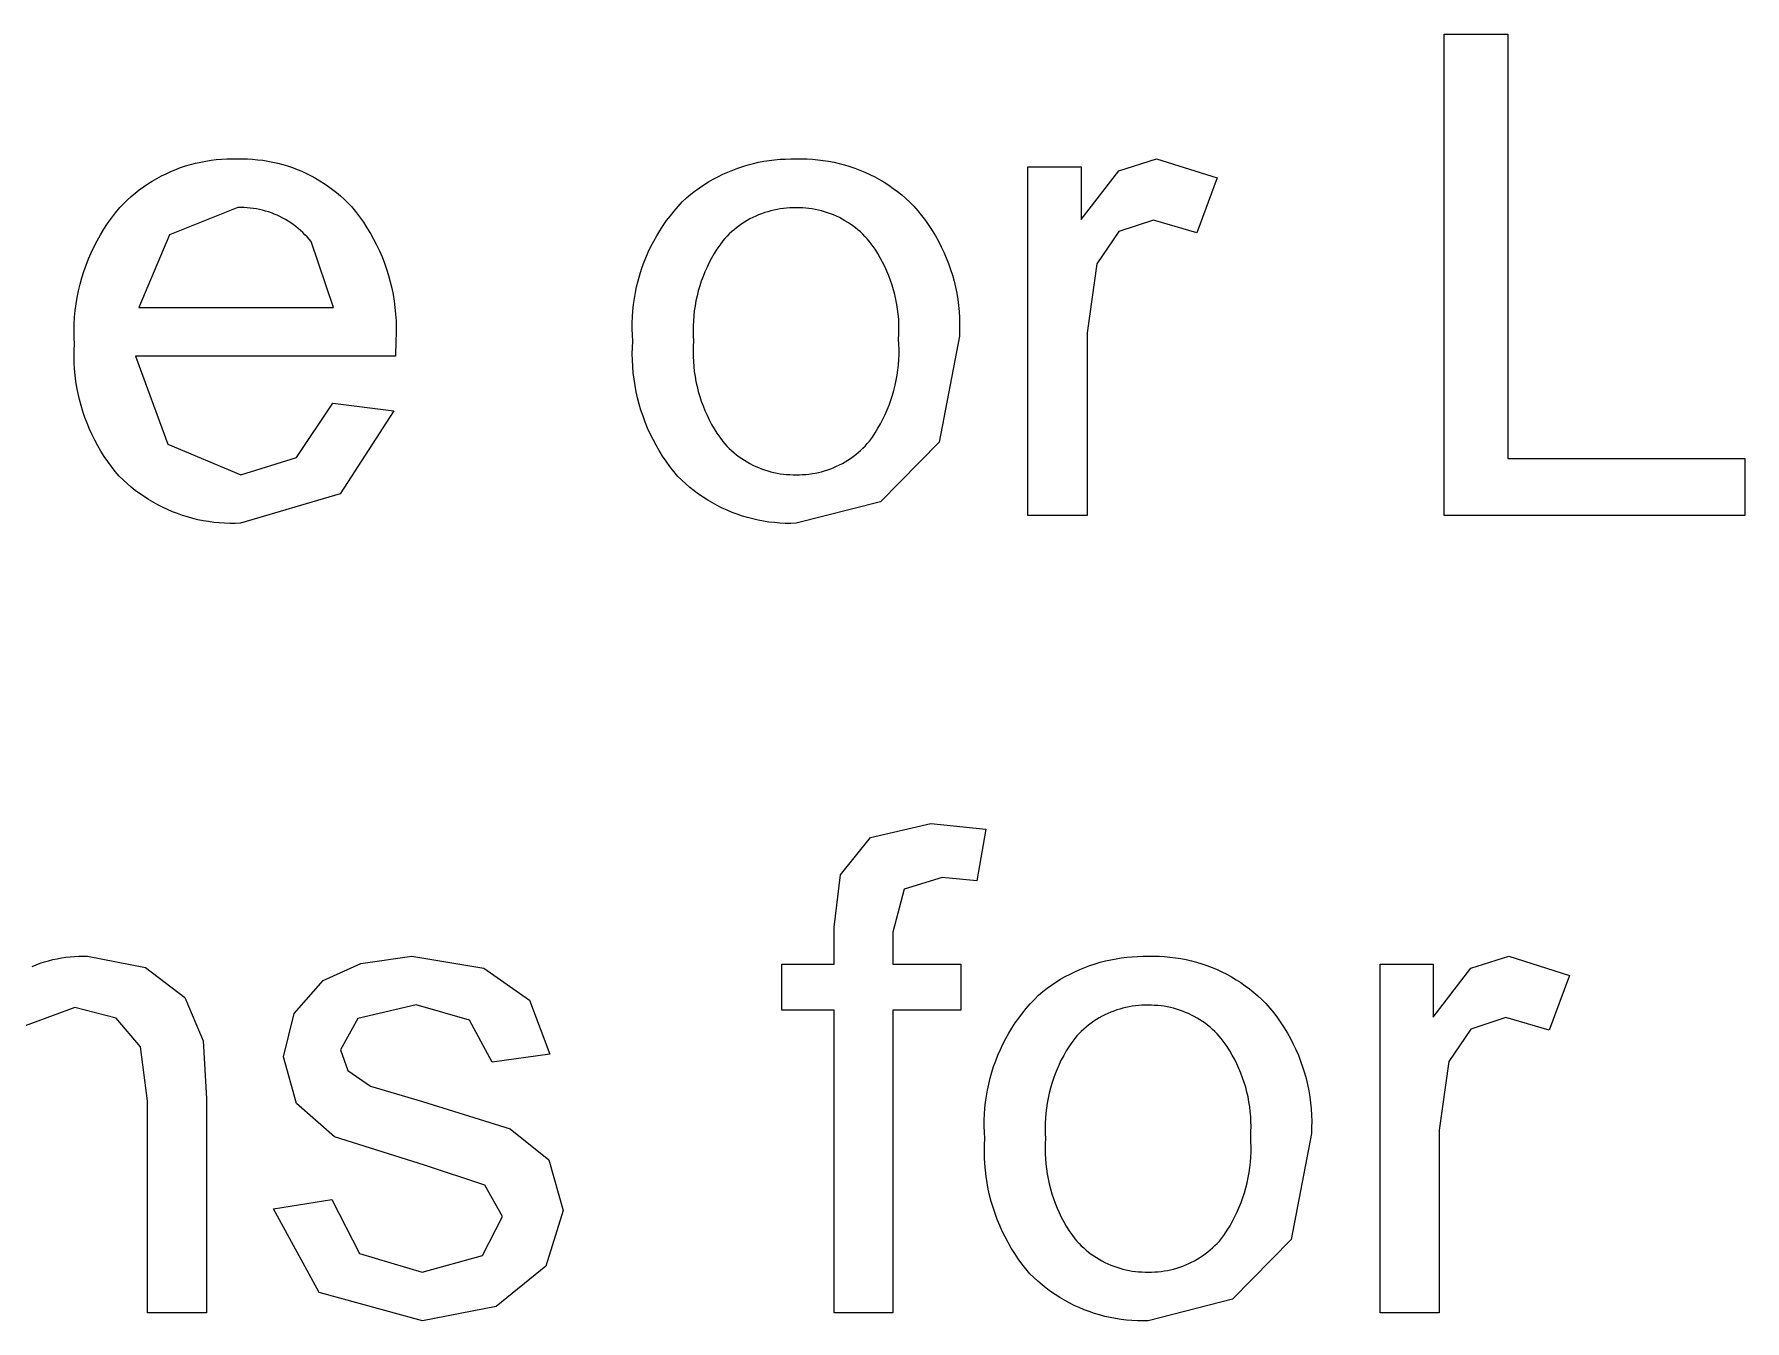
# Model space of a CAD drawing. Header units: inches. Extents: x 0 to 97, y -45 to 96.
# Drawn here: x 44.39 to 51.5, y -33.96 to -28.62 of the extents above; entities that cross this region are included whole.
import ezdxf

# ---------------------------------------------------------------- set-up
doc = ezdxf.new("R2010")
doc.units = ezdxf.units.IN
doc.header["$MEASUREMENT"] = 0
doc.layers.add('Information', color=7, linetype='Continuous', true_color=0x000000)

msp = doc.modelspace()

# ---------------------------------------------------------------- linework, layer by layer
at = {"layer": 'Information'}
for p, q in [((50.2473, -30.615), (50.2473, -28.6163)), ((50.2473, -28.6163), (50.5117, -28.6163)), ((50.5117, -28.6163), (50.5117, -30.3791)), ((44.919, -29.2052), (44.9385, -29.1956)), ((44.9385, -29.1956), (44.9583, -29.1865)), ((44.9583, -29.1865), (44.9785, -29.1782)), ((44.9785, -29.1782), (44.9989, -29.1706)), ((44.9989, -29.1706), (45.0195, -29.1637)), ((45.0195, -29.1637), (45.0404, -29.1575)), ((45.0404, -29.1575), (45.0615, -29.152)), ((45.0615, -29.152), (45.0827, -29.1472)), ((45.0827, -29.1472), (45.1041, -29.1431)), ((45.1041, -29.1431), (45.1257, -29.1398)), ((45.1257, -29.1398), (45.1473, -29.1373)), ((45.1473, -29.1373), (45.169, -29.1354)), ((45.169, -29.1354), (45.1907, -29.1343)), ((45.1907, -29.1343), (45.2125, -29.134)), ((45.2125, -29.134), (45.2343, -29.1344)), ((45.2343, -29.1344), (45.2555, -29.134)), ((45.2555, -29.134), (45.2767, -29.1344)), ((45.2767, -29.1344), (45.2979, -29.1355)), ((45.2979, -29.1355), (45.319, -29.1374)), ((45.319, -29.1374), (45.34, -29.1399)), ((45.34, -29.1399), (45.361, -29.1432)), ((45.361, -29.1432), (45.3818, -29.1472)), ((45.3818, -29.1472), (45.4025, -29.1519)), ((45.4025, -29.1519), (45.423, -29.1573)), ((45.423, -29.1573), (45.4433, -29.1634)), ((45.4433, -29.1634), (45.4634, -29.1702)), ((45.4634, -29.1702), (45.4832, -29.1777)), ((45.4832, -29.1777), (45.5028, -29.1858)), ((45.5028, -29.1858), (45.522, -29.1946)), ((45.522, -29.1946), (45.541, -29.2041)), ((47.231, -29.2081), (47.2512, -29.1982)), ((47.2512, -29.1982), (47.2717, -29.189)), ((47.2717, -29.189), (47.2924, -29.1805)), ((47.2924, -29.1805), (47.3135, -29.1726)), ((47.3135, -29.1726), (47.3348, -29.1655)), ((47.3348, -29.1655), (47.3563, -29.1591)), ((47.3563, -29.1591), (47.378, -29.1534)), ((47.378, -29.1534), (47.3999, -29.1484)), ((47.3999, -29.1484), (47.4219, -29.1442)), ((47.4219, -29.1442), (47.4441, -29.1407)), ((47.4441, -29.1407), (47.4664, -29.138)), ((47.4664, -29.138), (47.4887, -29.1359)), ((47.4887, -29.1359), (47.5112, -29.1347)), ((47.5112, -29.1347), (47.5336, -29.1342)), ((47.5336, -29.1342), (47.556, -29.1344)), ((47.556, -29.1344), (47.5786, -29.134)), ((47.5786, -29.134), (47.6012, -29.1344)), ((47.6012, -29.1344), (47.6237, -29.1355)), ((47.6237, -29.1355), (47.6461, -29.1375)), ((47.6461, -29.1375), (47.6685, -29.1402)), ((47.6685, -29.1402), (47.6908, -29.1437)), ((47.6908, -29.1437), (47.713, -29.1479)), ((47.713, -29.1479), (47.735, -29.153)), ((47.735, -29.153), (47.7568, -29.1588)), ((47.7568, -29.1588), (47.7783, -29.1653)), ((47.7783, -29.1653), (47.7997, -29.1726)), ((47.7997, -29.1726), (47.8208, -29.1806)), ((47.8208, -29.1806), (47.8416, -29.1894)), ((47.8416, -29.1894), (47.862, -29.1988)), ((47.862, -29.1988), (47.8822, -29.209)), ((48.5186, -30.615), (48.5186, -29.1671)), ((48.5186, -29.1671), (48.7394, -29.1671)), ((48.7394, -29.1671), (48.7394, -29.3866)), ((48.7394, -29.3866), (48.8955, -29.1835)), ((48.8955, -29.1835), (49.053, -29.1344)), ((49.053, -29.1344), (49.3052, -29.2135)), ((44.8099, -29.2767), (44.827, -29.2633)), ((44.827, -29.2633), (44.8446, -29.2504)), ((44.8446, -29.2504), (44.8626, -29.2382)), ((44.8626, -29.2382), (44.881, -29.2266)), ((44.881, -29.2266), (44.8998, -29.2156)), ((44.8998, -29.2156), (44.919, -29.2052)), ((45.541, -29.2041), (45.5596, -29.2142)), ((45.5596, -29.2142), (45.5779, -29.225)), ((45.5779, -29.225), (45.5958, -29.2364)), ((45.5958, -29.2364), (45.6133, -29.2483)), ((45.6133, -29.2483), (45.6304, -29.2609)), ((45.6304, -29.2609), (45.647, -29.274)), ((47.118, -29.281), (47.1358, -29.2673)), ((47.1358, -29.2673), (47.154, -29.2542)), ((47.154, -29.2542), (47.1727, -29.2417)), ((47.1727, -29.2417), (47.1918, -29.2299)), ((47.1918, -29.2299), (47.2112, -29.2186)), ((47.2112, -29.2186), (47.231, -29.2081)), ((47.8822, -29.209), (47.9019, -29.2199)), ((47.9019, -29.2199), (47.9213, -29.2314)), ((47.9213, -29.2314), (47.9403, -29.2436)), ((47.9403, -29.2436), (47.9588, -29.2565)), ((47.9588, -29.2565), (47.9768, -29.27)), ((47.9768, -29.27), (47.9944, -29.2841)), ((49.3052, -29.2135), (49.2207, -29.4411)), ((44.7286, -29.3577), (44.7462, -29.3362)), ((44.7462, -29.3362), (44.7614, -29.3205)), ((44.7614, -29.3205), (44.777, -29.3054)), ((44.777, -29.3054), (44.7932, -29.2908)), ((44.7932, -29.2908), (44.8099, -29.2767)), ((45.237, -29.3362), (44.9528, -29.4493)), ((45.2499, -29.3361), (45.237, -29.3362)), ((45.2628, -29.3364), (45.2499, -29.3361)), ((45.2756, -29.3371), (45.2628, -29.3364)), ((45.2885, -29.3384), (45.2756, -29.3371)), ((45.3012, -29.34), (45.2885, -29.3384)), ((45.3139, -29.3421), (45.3012, -29.34)), ((45.3266, -29.3446), (45.3139, -29.3421)), ((45.647, -29.274), (45.6632, -29.2877)), ((45.6632, -29.2877), (45.6789, -29.302)), ((45.6789, -29.302), (45.6941, -29.3168)), ((45.6941, -29.3168), (45.7087, -29.3321)), ((45.7087, -29.3321), (45.726, -29.3532)), ((47.0491, -29.3508), (47.0657, -29.3317)), ((47.0657, -29.3317), (47.0829, -29.3132)), ((47.0829, -29.3132), (47.1007, -29.2953)), ((47.1007, -29.2953), (47.118, -29.281)), ((47.4765, -29.3441), (47.4635, -29.3467)), ((47.4897, -29.3418), (47.4765, -29.3441)), ((47.5029, -29.3401), (47.4897, -29.3418)), ((47.5161, -29.3388), (47.5029, -29.3401)), ((47.5294, -29.3379), (47.5161, -29.3388)), ((47.5427, -29.3375), (47.5294, -29.3379)), ((47.556, -29.3375), (47.5427, -29.3375)), ((47.5693, -29.3375), (47.556, -29.3375)), ((47.5825, -29.338), (47.5693, -29.3375)), ((47.5958, -29.3389), (47.5825, -29.338)), ((47.609, -29.3403), (47.5958, -29.3389)), ((47.6221, -29.3421), (47.609, -29.3403)), ((47.6351, -29.3444), (47.6221, -29.3421)), ((47.9944, -29.2841), (48.0115, -29.2989)), ((48.0115, -29.2989), (48.0281, -29.3142)), ((48.0281, -29.3142), (48.0441, -29.33)), ((48.0441, -29.33), (48.0609, -29.3493)), ((44.6804, -29.4258), (44.6957, -29.4026)), ((44.6957, -29.4026), (44.7117, -29.3799)), ((44.7117, -29.3799), (44.7286, -29.3577)), ((45.3391, -29.3475), (45.3266, -29.3446)), ((45.3515, -29.3509), (45.3391, -29.3475)), ((45.3638, -29.3547), (45.3515, -29.3509)), ((45.376, -29.3589), (45.3638, -29.3547)), ((45.388, -29.3636), (45.376, -29.3589)), ((45.3999, -29.3686), (45.388, -29.3636)), ((45.4115, -29.3741), (45.3999, -29.3686)), ((45.423, -29.3799), (45.4115, -29.3741)), ((45.4343, -29.3861), (45.423, -29.3799)), ((45.4453, -29.3927), (45.4343, -29.3861)), ((45.4562, -29.3997), (45.4453, -29.3927)), ((45.4667, -29.4071), (45.4562, -29.3997)), ((45.477, -29.4148), (45.4667, -29.4071)), ((45.4871, -29.4228), (45.477, -29.4148)), ((45.726, -29.3532), (45.7425, -29.3749)), ((45.7425, -29.3749), (45.7582, -29.3972)), ((45.7582, -29.3972), (45.7732, -29.4201)), ((46.9895, -29.4325), (47.0034, -29.4113)), ((47.0034, -29.4113), (47.0179, -29.3906)), ((47.0179, -29.3906), (47.0332, -29.3705)), ((47.0332, -29.3705), (47.0491, -29.3508)), ((47.3188, -29.4119), (47.3082, -29.42)), ((47.3297, -29.4043), (47.3188, -29.4119)), ((47.3409, -29.397), (47.3297, -29.4043)), ((47.3523, -29.3902), (47.3409, -29.397)), ((47.3639, -29.3837), (47.3523, -29.3902)), ((47.3758, -29.3776), (47.3639, -29.3837)), ((47.3878, -29.3719), (47.3758, -29.3776)), ((47.4, -29.3666), (47.3878, -29.3719)), ((47.4124, -29.3618), (47.4, -29.3666)), ((47.425, -29.3574), (47.4124, -29.3618)), ((47.4377, -29.3534), (47.425, -29.3574)), ((47.4505, -29.3498), (47.4377, -29.3534)), ((47.4635, -29.3467), (47.4505, -29.3498)), ((47.6481, -29.3471), (47.6351, -29.3444)), ((47.661, -29.3502), (47.6481, -29.3471)), ((47.6737, -29.3538), (47.661, -29.3502)), ((47.6864, -29.3579), (47.6737, -29.3538)), ((47.6989, -29.3623), (47.6864, -29.3579)), ((47.7112, -29.3672), (47.6989, -29.3623)), ((47.7233, -29.3725), (47.7112, -29.3672)), ((47.7353, -29.3782), (47.7233, -29.3725)), ((47.7471, -29.3843), (47.7353, -29.3782)), ((47.7586, -29.3908), (47.7471, -29.3843)), ((47.7699, -29.3977), (47.7586, -29.3908)), ((47.781, -29.405), (47.7699, -29.3977)), ((47.7918, -29.4126), (47.781, -29.405)), ((47.8024, -29.4207), (47.7918, -29.4126)), ((48.0609, -29.3493), (48.077, -29.3692)), ((48.077, -29.3692), (48.0924, -29.3896)), ((48.0924, -29.3896), (48.107, -29.4105)), ((48.107, -29.4105), (48.121, -29.4319)), ((49.0407, -29.388), (48.8962, -29.4364)), ((49.2207, -29.4411), (49.0407, -29.388)), ((44.6395, -29.4986), (44.6523, -29.4739)), ((44.6523, -29.4739), (44.6659, -29.4496)), ((44.6659, -29.4496), (44.6804, -29.4258)), ((44.9528, -29.4493), (44.8253, -29.752)), ((45.4968, -29.4312), (45.4871, -29.4228)), ((45.5063, -29.44), (45.4968, -29.4312)), ((45.5155, -29.449), (45.5063, -29.44)), ((45.5243, -29.4584), (45.5155, -29.449)), ((45.5329, -29.468), (45.5243, -29.4584)), ((45.5411, -29.4779), (45.5329, -29.468)), ((45.6338, -29.752), (45.5411, -29.4779)), ((45.7732, -29.4201), (45.7874, -29.4434)), ((45.7874, -29.4434), (45.8007, -29.4672)), ((45.8007, -29.4672), (45.8132, -29.4915)), ((46.9524, -29.4986), (46.9641, -29.4761)), ((46.9641, -29.4761), (46.9764, -29.4541)), ((46.9764, -29.4541), (46.9895, -29.4325)), ((47.2507, -29.4752), (47.2383, -29.4923)), ((47.2594, -29.4652), (47.2507, -29.4752)), ((47.2686, -29.4555), (47.2594, -29.4652)), ((47.278, -29.4461), (47.2686, -29.4555)), ((47.2878, -29.4371), (47.278, -29.4461)), ((47.2978, -29.4283), (47.2878, -29.4371)), ((47.3082, -29.42), (47.2978, -29.4283)), ((47.8126, -29.429), (47.8024, -29.4207)), ((47.8226, -29.4378), (47.8126, -29.429)), ((47.8323, -29.4468), (47.8226, -29.4378)), ((47.8417, -29.4562), (47.8323, -29.4468)), ((47.8507, -29.4659), (47.8417, -29.4562)), ((47.8594, -29.4759), (47.8507, -29.4659)), ((47.8717, -29.4925), (47.8594, -29.4759)), ((48.121, -29.4319), (48.1342, -29.4538)), ((48.1342, -29.4538), (48.1467, -29.4762)), ((48.1467, -29.4762), (48.1584, -29.4989)), ((48.8962, -29.4364), (48.8049, -29.5707)), ((44.6064, -29.5752), (44.6166, -29.5493)), ((44.6166, -29.5493), (44.6276, -29.5238)), ((44.6276, -29.5238), (44.6395, -29.4986)), ((45.8132, -29.4915), (45.8249, -29.5161)), ((45.8249, -29.5161), (45.8356, -29.5412)), ((45.8356, -29.5412), (45.8456, -29.5666)), ((46.9222, -29.5681), (46.9315, -29.5446)), ((46.9315, -29.5446), (46.9416, -29.5214)), ((46.9416, -29.5214), (46.9524, -29.4986)), ((47.2048, -29.5459), (47.1949, -29.5645)), ((47.2153, -29.5276), (47.2048, -29.5459)), ((47.2265, -29.5098), (47.2153, -29.5276)), ((47.2383, -29.4923), (47.2265, -29.5098)), ((47.8834, -29.5096), (47.8717, -29.4925)), ((47.8945, -29.527), (47.8834, -29.5096)), ((47.905, -29.5448), (47.8945, -29.527)), ((47.9149, -29.563), (47.905, -29.5448)), ((48.1584, -29.4989), (48.1692, -29.522)), ((48.1692, -29.522), (48.1793, -29.5455)), ((48.1793, -29.5455), (48.1886, -29.5693)), ((44.5815, -29.6549), (44.5889, -29.6281)), ((44.5889, -29.6281), (44.5972, -29.6015)), ((44.5972, -29.6015), (44.6064, -29.5752)), ((45.8456, -29.5666), (45.8546, -29.5924)), ((45.8546, -29.5924), (45.8627, -29.6184)), ((45.8627, -29.6184), (45.8699, -29.6448)), ((46.8992, -29.6404), (46.9061, -29.616)), ((46.9061, -29.616), (46.9137, -29.5919)), ((46.9137, -29.5919), (46.9222, -29.5681)), ((47.169, -29.6222), (47.1617, -29.642)), ((47.177, -29.6027), (47.169, -29.6222)), ((47.1856, -29.5834), (47.177, -29.6027)), ((47.1949, -29.5645), (47.1856, -29.5834)), ((47.9242, -29.5815), (47.9149, -29.563)), ((47.9328, -29.6003), (47.9242, -29.5815)), ((47.9408, -29.6194), (47.9328, -29.6003)), ((47.9481, -29.6387), (47.9408, -29.6194)), ((48.1886, -29.5693), (48.1971, -29.5934)), ((48.1971, -29.5934), (48.2047, -29.6178)), ((48.2047, -29.6178), (48.2115, -29.6425)), ((48.8049, -29.5707), (48.764, -29.857)), ((44.5696, -29.7093), (44.5751, -29.682)), ((44.5751, -29.682), (44.5815, -29.6549)), ((45.8699, -29.6448), (45.8762, -29.6713)), ((45.8762, -29.6713), (45.8816, -29.6981)), ((45.8816, -29.6981), (45.886, -29.725)), ((46.8837, -29.7146), (46.888, -29.6897)), ((46.888, -29.6897), (46.8932, -29.6649)), ((46.8932, -29.6649), (46.8992, -29.6404)), ((47.1492, -29.6822), (47.144, -29.7026)), ((47.1551, -29.662), (47.1492, -29.6822)), ((47.1617, -29.642), (47.1551, -29.662)), ((47.9547, -29.6583), (47.9481, -29.6387)), ((47.9606, -29.6781), (47.9547, -29.6583)), ((47.9659, -29.6981), (47.9606, -29.6781)), ((47.9704, -29.7183), (47.9659, -29.6981)), ((48.2115, -29.6425), (48.2174, -29.6674)), ((48.2174, -29.6674), (48.2225, -29.6924)), ((48.2225, -29.6924), (48.2267, -29.7176)), ((44.5589, -29.7921), (44.5615, -29.7643)), ((44.5615, -29.7643), (44.5651, -29.7367)), ((44.5651, -29.7367), (44.5696, -29.7093)), ((44.8253, -29.752), (45.6338, -29.752)), ((45.886, -29.725), (45.8895, -29.7521)), ((45.8895, -29.7521), (45.892, -29.7792)), ((46.8757, -29.79), (46.8775, -29.7648)), ((46.8775, -29.7648), (46.8802, -29.7396)), ((46.8802, -29.7396), (46.8837, -29.7146)), ((47.1327, -29.7648), (47.1303, -29.7858)), ((47.1357, -29.744), (47.1327, -29.7648)), ((47.1395, -29.7232), (47.1357, -29.744)), ((47.144, -29.7026), (47.1395, -29.7232)), ((47.9743, -29.7386), (47.9704, -29.7183)), ((47.9774, -29.759), (47.9743, -29.7386)), ((47.9799, -29.7796), (47.9774, -29.759)), ((48.2267, -29.7176), (48.23, -29.743)), ((48.23, -29.743), (48.2325, -29.7684)), ((48.2325, -29.7684), (48.2341, -29.7939)), ((44.5566, -29.8477), (44.5572, -29.8198)), ((44.5572, -29.8198), (44.5589, -29.7921)), ((45.892, -29.7792), (45.8937, -29.8065)), ((45.8937, -29.8065), (45.8943, -29.8338)), ((45.8943, -29.8338), (45.894, -29.861)), ((46.8747, -29.8405), (46.8748, -29.8153)), ((46.8755, -29.8658), (46.8747, -29.8405)), ((46.8748, -29.8153), (46.8757, -29.79)), ((47.1277, -29.8278), (47.1275, -29.8489)), ((47.1287, -29.8068), (47.1277, -29.8278)), ((47.1303, -29.7858), (47.1287, -29.8068)), ((47.9816, -29.8002), (47.9799, -29.7796)), ((47.9826, -29.8209), (47.9816, -29.8002)), ((47.9825, -29.8622), (47.9829, -29.8415)), ((47.9829, -29.8415), (47.9826, -29.8209)), ((48.2341, -29.7939), (48.2348, -29.8195)), ((48.2348, -29.8195), (48.2347, -29.845)), ((44.5568, -29.8755), (44.5566, -29.8477)), ((44.5581, -29.9033), (44.5568, -29.8755)), ((44.5569, -29.9291), (44.5581, -29.9033)), ((45.8928, -29.8883), (45.8914, -29.9538)), ((45.894, -29.861), (45.8928, -29.8883)), ((46.8771, -29.891), (46.8755, -29.8658)), ((46.8758, -29.9174), (46.8771, -29.891)), ((47.1275, -29.8489), (47.1281, -29.87)), ((47.1281, -29.9121), (47.1276, -29.9332)), ((47.1281, -29.87), (47.1293, -29.891)), ((47.1293, -29.891), (47.1281, -29.9121)), ((47.9814, -29.8829), (47.9825, -29.8622)), ((47.9827, -29.9043), (47.9814, -29.8829)), ((47.9833, -29.9257), (47.9827, -29.9043)), ((48.2336, -29.8706), (48.1498, -30.3103)), ((48.2347, -29.845), (48.2336, -29.8706)), ((48.764, -29.857), (48.764, -30.615)), ((44.5566, -29.955), (44.5569, -29.9291)), ((44.5572, -29.9808), (44.5566, -29.955)), ((44.5587, -30.0066), (44.5572, -29.9808)), ((45.8914, -29.9538), (44.8117, -29.9538)), ((44.8117, -29.9538), (44.9466, -30.3191)), ((46.8753, -29.9438), (46.8758, -29.9174)), ((46.8758, -29.9702), (46.8753, -29.9438)), ((46.8771, -29.9966), (46.8758, -29.9702)), ((47.1276, -29.9332), (47.1278, -29.9543)), ((47.1278, -29.9543), (47.1287, -29.9754)), ((47.1287, -29.9754), (47.1303, -29.9965)), ((47.9807, -29.99), (47.9823, -29.9686)), ((47.9823, -29.9686), (47.9832, -29.9472)), ((47.9832, -29.9472), (47.9833, -29.9257)), ((44.561, -30.0323), (44.5587, -30.0066)), ((44.5642, -30.058), (44.561, -30.0323)), ((46.8793, -30.0229), (46.8771, -29.9966)), ((46.8825, -30.0491), (46.8793, -30.0229)), ((46.8865, -30.0752), (46.8825, -30.0491)), ((47.1303, -29.9965), (47.1327, -30.0174)), ((47.1327, -30.0174), (47.1358, -30.0383)), ((47.1358, -30.0383), (47.1396, -30.0591)), ((47.967, -30.0746), (47.9715, -30.0537)), ((47.9715, -30.0537), (47.9753, -30.0326)), ((47.9753, -30.0326), (47.9783, -30.0113)), ((47.9783, -30.0113), (47.9807, -29.99)), ((44.5683, -30.0835), (44.5642, -30.058)), ((44.5732, -30.1088), (44.5683, -30.0835)), ((44.579, -30.134), (44.5732, -30.1088)), ((46.8914, -30.1012), (46.8865, -30.0752)), ((46.8971, -30.127), (46.8914, -30.1012)), ((47.1396, -30.0591), (47.1441, -30.0797)), ((47.1441, -30.0797), (47.1493, -30.1001)), ((47.1493, -30.1001), (47.1552, -30.1204)), ((47.1552, -30.1204), (47.1618, -30.1405)), ((47.9493, -30.1365), (47.9559, -30.1161)), ((47.9559, -30.1161), (47.9618, -30.0955)), ((47.9618, -30.0955), (47.967, -30.0746)), ((44.5856, -30.159), (44.579, -30.134)), ((44.5931, -30.1837), (44.5856, -30.159)), ((44.6014, -30.2082), (44.5931, -30.1837)), ((45.4797, -30.375), (45.631, -30.1487)), ((45.631, -30.1487), (45.8846, -30.1801)), ((45.8846, -30.1801), (45.6624, -30.525)), ((46.9038, -30.1525), (46.8971, -30.127)), ((46.9113, -30.1778), (46.9038, -30.1525)), ((46.9197, -30.2029), (46.9113, -30.1778)), ((47.1618, -30.1405), (47.1691, -30.1603)), ((47.1691, -30.1603), (47.177, -30.1798)), ((47.177, -30.1798), (47.1856, -30.1991)), ((47.9161, -30.2155), (47.9254, -30.1962)), ((47.9254, -30.1962), (47.9341, -30.1766)), ((47.9341, -30.1766), (47.942, -30.1567)), ((47.942, -30.1567), (47.9493, -30.1365)), ((44.6105, -30.2324), (44.6014, -30.2082)), ((44.6204, -30.2562), (44.6105, -30.2324)), ((44.6312, -30.2797), (44.6204, -30.2562)), ((46.9289, -30.2276), (46.9197, -30.2029)), ((46.9389, -30.2521), (46.9289, -30.2276)), ((46.9498, -30.2761), (46.9389, -30.2521)), ((47.1856, -30.1991), (47.1949, -30.2181)), ((47.1949, -30.2181), (47.2048, -30.2367)), ((47.2048, -30.2367), (47.2154, -30.255)), ((47.2154, -30.255), (47.2265, -30.2729)), ((47.8843, -30.2715), (47.8956, -30.2532)), ((47.8956, -30.2532), (47.9062, -30.2346)), ((47.9062, -30.2346), (47.9161, -30.2155)), ((44.6427, -30.3028), (44.6312, -30.2797)), ((44.655, -30.3256), (44.6427, -30.3028)), ((44.668, -30.3479), (44.655, -30.3256)), ((44.9466, -30.3191), (45.2493, -30.4459)), ((46.9614, -30.2998), (46.9498, -30.2761)), ((46.9739, -30.3231), (46.9614, -30.2998)), ((46.9871, -30.346), (46.9739, -30.3231)), ((47.2265, -30.2729), (47.2383, -30.2904)), ((47.2383, -30.2904), (47.2507, -30.3075)), ((47.2507, -30.3075), (47.2594, -30.3176)), ((47.2594, -30.3176), (47.2685, -30.3273)), ((47.2685, -30.3273), (47.2779, -30.3368)), ((47.2779, -30.3368), (47.2877, -30.3459)), ((47.8233, -30.3452), (47.833, -30.3361)), ((47.833, -30.3361), (47.8424, -30.3267)), ((47.8424, -30.3267), (47.8514, -30.3169)), ((47.8514, -30.3169), (47.8601, -30.3069)), ((47.8601, -30.3069), (47.8725, -30.2894)), ((47.8725, -30.2894), (47.8843, -30.2715)), ((48.1498, -30.3103), (47.9057, -30.5591)), ((44.6818, -30.3697), (44.668, -30.3479)), ((44.6964, -30.3911), (44.6818, -30.3697)), ((44.7116, -30.4119), (44.6964, -30.3911)), ((45.2493, -30.4459), (45.4797, -30.375)), ((47.0012, -30.3683), (46.9871, -30.346)), ((47.0159, -30.3902), (47.0012, -30.3683)), ((47.0314, -30.4116), (47.0159, -30.3902)), ((47.2877, -30.3459), (47.2977, -30.3546)), ((47.2977, -30.3546), (47.3081, -30.363)), ((47.3081, -30.363), (47.3187, -30.3711)), ((47.3187, -30.3711), (47.3296, -30.3787)), ((47.3296, -30.3787), (47.3408, -30.3861)), ((47.3408, -30.3861), (47.3522, -30.393)), ((47.3522, -30.393), (47.3638, -30.3995)), ((47.3638, -30.3995), (47.3756, -30.4056)), ((47.3756, -30.4056), (47.3877, -30.4113)), ((47.7239, -30.4109), (47.7359, -30.4052)), ((47.7359, -30.4052), (47.7476, -30.399)), ((47.7476, -30.399), (47.7592, -30.3925)), ((47.7592, -30.3925), (47.7706, -30.3856)), ((47.7706, -30.3856), (47.7817, -30.3782)), ((47.7817, -30.3782), (47.7925, -30.3705)), ((47.7925, -30.3705), (47.8031, -30.3625)), ((47.8031, -30.3625), (47.8133, -30.354)), ((47.8133, -30.354), (47.8233, -30.3452)), ((50.5117, -30.3791), (51.4961, -30.3791)), ((51.4961, -30.3791), (51.4961, -30.615)), ((44.7276, -30.4323), (44.7116, -30.4119)), ((44.7442, -30.452), (44.7276, -30.4323)), ((44.7601, -30.4676), (44.7442, -30.452)), ((44.7765, -30.4826), (44.7601, -30.4676)), ((47.0477, -30.4324), (47.0314, -30.4116)), ((47.0646, -30.4527), (47.0477, -30.4324)), ((47.0807, -30.4687), (47.0646, -30.4527)), ((47.0974, -30.484), (47.0807, -30.4687)), ((47.3877, -30.4113), (47.3999, -30.4166)), ((47.3999, -30.4166), (47.4123, -30.4215)), ((47.4123, -30.4215), (47.4249, -30.4259)), ((47.4249, -30.4259), (47.4376, -30.4299)), ((47.4376, -30.4299), (47.4505, -30.4335)), ((47.4505, -30.4335), (47.4634, -30.4366)), ((47.4634, -30.4366), (47.4765, -30.4393)), ((47.4765, -30.4393), (47.4896, -30.4416)), ((47.4896, -30.4416), (47.5028, -30.4433)), ((47.5028, -30.4433), (47.5161, -30.4447)), ((47.5161, -30.4447), (47.5294, -30.4455)), ((47.5294, -30.4455), (47.5427, -30.446)), ((47.5427, -30.446), (47.556, -30.4459)), ((47.556, -30.4459), (47.5693, -30.4459)), ((47.5693, -30.4459), (47.5826, -30.4455)), ((47.5826, -30.4455), (47.5959, -30.4446)), ((47.5959, -30.4446), (47.6091, -30.4432)), ((47.6091, -30.4432), (47.6223, -30.4414)), ((47.6223, -30.4414), (47.6354, -30.4391)), ((47.6354, -30.4391), (47.6484, -30.4364)), ((47.6484, -30.4364), (47.6613, -30.4333)), ((47.6613, -30.4333), (47.6741, -30.4297)), ((47.6741, -30.4297), (47.6868, -30.4256)), ((47.6868, -30.4256), (47.6993, -30.4212)), ((47.6993, -30.4212), (47.7117, -30.4163)), ((47.7117, -30.4163), (47.7239, -30.4109)), ((44.7935, -30.4971), (44.7765, -30.4826)), ((44.8109, -30.511), (44.7935, -30.4971)), ((44.8288, -30.5242), (44.8109, -30.511)), ((44.8471, -30.5369), (44.8288, -30.5242)), ((44.8658, -30.549), (44.8471, -30.5369)), ((44.8849, -30.5604), (44.8658, -30.549)), ((45.6624, -30.525), (45.2479, -30.6477)), ((47.1146, -30.4988), (47.0974, -30.484)), ((47.1324, -30.5129), (47.1146, -30.4988)), ((47.1506, -30.5265), (47.1324, -30.5129)), ((47.1692, -30.5394), (47.1506, -30.5265)), ((47.1883, -30.5516), (47.1692, -30.5394)), ((47.2079, -30.5631), (47.1883, -30.5516)), ((44.9044, -30.5712), (44.8849, -30.5604)), ((44.9242, -30.5813), (44.9044, -30.5712)), ((44.9444, -30.5907), (44.9242, -30.5813)), ((44.9649, -30.5995), (44.9444, -30.5907)), ((44.9856, -30.6075), (44.9649, -30.5995)), ((45.0066, -30.6149), (44.9856, -30.6075)), ((45.0279, -30.6215), (45.0066, -30.6149)), ((45.0493, -30.6275), (45.0279, -30.6215)), ((47.2278, -30.574), (47.2079, -30.5631)), ((47.2481, -30.5842), (47.2278, -30.574)), ((47.2687, -30.5936), (47.2481, -30.5842)), ((47.2896, -30.6024), (47.2687, -30.5936)), ((47.3108, -30.6104), (47.2896, -30.6024)), ((47.3323, -30.6176), (47.3108, -30.6104)), ((47.3541, -30.6241), (47.3323, -30.6176)), ((47.9057, -30.5591), (47.556, -30.6477)), ((48.764, -30.615), (48.5186, -30.615)), ((51.4961, -30.615), (50.2473, -30.615)), ((45.071, -30.6327), (45.0493, -30.6275)), ((45.0928, -30.6371), (45.071, -30.6327)), ((45.1147, -30.6409), (45.0928, -30.6371)), ((45.1368, -30.6439), (45.1147, -30.6409)), ((45.159, -30.6461), (45.1368, -30.6439)), ((45.1812, -30.6476), (45.159, -30.6461)), ((45.2034, -30.6484), (45.1812, -30.6476)), ((45.2257, -30.6484), (45.2034, -30.6484)), ((45.2479, -30.6477), (45.2257, -30.6484)), ((47.376, -30.6298), (47.3541, -30.6241)), ((47.3982, -30.6348), (47.376, -30.6298)), ((47.4205, -30.639), (47.3982, -30.6348)), ((47.4429, -30.6424), (47.4205, -30.639)), ((47.4654, -30.6451), (47.4429, -30.6424)), ((47.488, -30.6469), (47.4654, -30.6451)), ((47.5107, -30.6479), (47.488, -30.6469)), ((47.5334, -30.6482), (47.5107, -30.6479)), ((47.556, -30.6477), (47.5334, -30.6482)), ((47.8643, -31.9534), (48.1145, -31.8941)), ((48.1145, -31.8941), (48.3435, -31.9187)), ((47.7396, -32.1082), (47.8643, -31.9534)), ((48.3435, -31.9187), (48.3067, -32.1327)), ((47.7137, -32.3249), (47.7396, -32.1082)), ((48.0041, -32.1668), (47.9577, -32.3454)), ((48.1622, -32.1191), (48.0041, -32.1668)), ((48.3067, -32.1327), (48.1622, -32.1191)), ((47.7137, -32.479), (47.7137, -32.3249)), ((47.9577, -32.3454), (47.9577, -32.479)), ((44.4163, -32.4753), (44.4335, -32.4696)), ((44.4335, -32.4696), (44.4508, -32.4645)), ((44.4508, -32.4645), (44.4684, -32.46)), ((44.4684, -32.46), (44.486, -32.4561)), ((44.486, -32.4561), (44.5039, -32.4528)), ((44.5039, -32.4528), (44.5218, -32.4501)), ((44.5218, -32.4501), (44.5398, -32.4481)), ((44.5398, -32.4481), (44.5578, -32.4467)), ((44.5578, -32.4467), (44.5759, -32.4459)), ((44.5759, -32.4459), (44.594, -32.4458)), ((44.594, -32.4458), (44.6121, -32.4463)), ((44.6121, -32.4463), (44.8527, -32.4933)), ((45.7471, -32.4756), (45.9591, -32.4463)), ((45.9591, -32.4463), (46.2583, -32.4954)), ((48.8186, -32.471), (48.8403, -32.4653)), ((48.8403, -32.4653), (48.8622, -32.4603)), ((48.8622, -32.4603), (48.8843, -32.4561)), ((48.8843, -32.4561), (48.9064, -32.4526)), ((48.9064, -32.4526), (48.9287, -32.4498)), ((48.9287, -32.4498), (48.9511, -32.4478)), ((48.9511, -32.4478), (48.9735, -32.4466)), ((48.9735, -32.4466), (48.9959, -32.446)), ((48.9959, -32.446), (49.0184, -32.4463)), ((49.0184, -32.4463), (49.0409, -32.4459)), ((49.0409, -32.4459), (49.0635, -32.4462)), ((49.0635, -32.4462), (49.086, -32.4474)), ((49.086, -32.4474), (49.1085, -32.4493)), ((49.1085, -32.4493), (49.1309, -32.4521)), ((49.1309, -32.4521), (49.1532, -32.4555)), ((49.1532, -32.4555), (49.1753, -32.4598)), ((49.1753, -32.4598), (49.1973, -32.4648)), ((49.1973, -32.4648), (49.2191, -32.4706)), ((50.3578, -32.4954), (50.5153, -32.4463)), ((50.5153, -32.4463), (50.7675, -32.5253)), ((44.3826, -32.4885), (44.3993, -32.4816)), ((44.3993, -32.4816), (44.4163, -32.4753)), ((44.8527, -32.4933), (45.017, -32.6167)), ((45.591, -32.5472), (45.7471, -32.4756)), ((46.2583, -32.4954), (46.4485, -32.6283)), ((47.4969, -32.6699), (47.4969, -32.479)), ((47.4969, -32.479), (47.7137, -32.479)), ((47.9577, -32.479), (48.2399, -32.479)), ((48.2399, -32.479), (48.2399, -32.6699)), ((48.6541, -32.5417), (48.6735, -32.5305)), ((48.6735, -32.5305), (48.6934, -32.52)), ((48.6934, -32.52), (48.7135, -32.5101)), ((48.7135, -32.5101), (48.734, -32.5009)), ((48.734, -32.5009), (48.7548, -32.4923)), ((48.7548, -32.4923), (48.7758, -32.4845)), ((48.7758, -32.4845), (48.7971, -32.4774)), ((48.7971, -32.4774), (48.8186, -32.471)), ((49.2191, -32.4706), (49.2407, -32.4772)), ((49.2407, -32.4772), (49.262, -32.4845)), ((49.262, -32.4845), (49.2831, -32.4925)), ((49.2831, -32.4925), (49.3039, -32.5013)), ((49.3039, -32.5013), (49.3244, -32.5107)), ((49.3244, -32.5107), (49.3445, -32.5209)), ((49.3445, -32.5209), (49.3642, -32.5318)), ((49.3642, -32.5318), (49.3836, -32.5433)), ((49.9809, -33.9268), (49.9809, -32.479)), ((49.9809, -32.479), (50.2017, -32.479)), ((50.2017, -32.479), (50.2017, -32.6985)), ((50.2017, -32.6985), (50.3578, -32.4954)), ((50.7675, -32.5253), (50.683, -32.753)), ((45.4703, -32.6842), (45.591, -32.5472)), ((48.5452, -32.6251), (48.563, -32.6071)), ((48.563, -32.6071), (48.5803, -32.5929)), ((48.5803, -32.5929), (48.5981, -32.5792)), ((48.5981, -32.5792), (48.6164, -32.5661)), ((48.6164, -32.5661), (48.635, -32.5536)), ((48.635, -32.5536), (48.6541, -32.5417)), ((49.3836, -32.5433), (49.4026, -32.5555)), ((49.4026, -32.5555), (49.4211, -32.5684)), ((49.4211, -32.5684), (49.4392, -32.5819)), ((49.4392, -32.5819), (49.4568, -32.596)), ((49.4568, -32.596), (49.4739, -32.6107)), ((49.4739, -32.6107), (49.4904, -32.626)), ((44.5603, -32.659), (44.2897, -32.7585)), ((44.7314, -32.7033), (44.5603, -32.659)), ((45.017, -32.6167), (45.0934, -32.798)), ((45.9768, -32.648), (45.7355, -32.7039)), ((46.1983, -32.7108), (45.9768, -32.648)), ((46.4485, -32.6283), (46.533, -32.8525)), ((47.7137, -32.6699), (47.4969, -32.6699)), ((47.7137, -33.9268), (47.7137, -32.6699)), ((48.2399, -32.6699), (47.9577, -32.6699)), ((47.9577, -32.6699), (47.9577, -33.9268)), ((48.4803, -32.7025), (48.4955, -32.6823)), ((48.4955, -32.6823), (48.5114, -32.6627)), ((48.5114, -32.6627), (48.528, -32.6436)), ((48.528, -32.6436), (48.5452, -32.6251)), ((48.8624, -32.6785), (48.8501, -32.6838)), ((48.8748, -32.6737), (48.8624, -32.6785)), ((48.8873, -32.6692), (48.8748, -32.6737)), ((48.9, -32.6653), (48.8873, -32.6692)), ((48.9129, -32.6617), (48.9, -32.6653)), ((48.9258, -32.6586), (48.9129, -32.6617)), ((48.9389, -32.6559), (48.9258, -32.6586)), ((48.952, -32.6537), (48.9389, -32.6559)), ((48.9652, -32.6519), (48.952, -32.6537)), ((48.9785, -32.6506), (48.9652, -32.6519)), ((48.9917, -32.6498), (48.9785, -32.6506)), ((49.0051, -32.6494), (48.9917, -32.6498)), ((49.0184, -32.6494), (49.0051, -32.6494)), ((49.0316, -32.6494), (49.0184, -32.6494)), ((49.0449, -32.6499), (49.0316, -32.6494)), ((49.0581, -32.6508), (49.0449, -32.6499)), ((49.0713, -32.6522), (49.0581, -32.6508)), ((49.0844, -32.654), (49.0713, -32.6522)), ((49.0975, -32.6563), (49.0844, -32.654)), ((49.1104, -32.659), (49.0975, -32.6563)), ((49.1233, -32.6621), (49.1104, -32.659)), ((49.1361, -32.6657), (49.1233, -32.6621)), ((49.1487, -32.6697), (49.1361, -32.6657)), ((49.1612, -32.6742), (49.1487, -32.6697)), ((49.1735, -32.6791), (49.1612, -32.6742)), ((49.1857, -32.6844), (49.1735, -32.6791)), ((49.4904, -32.626), (49.5064, -32.6419)), ((49.5064, -32.6419), (49.5232, -32.6612)), ((49.5232, -32.6612), (49.5393, -32.6811)), ((49.5393, -32.6811), (49.5547, -32.7015)), ((44.833, -32.8219), (44.7314, -32.7033)), ((45.426, -32.8635), (45.4703, -32.6842)), ((45.7355, -32.7039), (45.6632, -32.8348)), ((46.2931, -32.8853), (46.1983, -32.7108)), ((48.4388, -32.766), (48.4519, -32.7443)), ((48.4519, -32.7443), (48.4657, -32.7232)), ((48.4657, -32.7232), (48.4803, -32.7025)), ((48.7501, -32.7489), (48.7403, -32.758)), ((48.7602, -32.7402), (48.7501, -32.7489)), ((48.7705, -32.7318), (48.7602, -32.7402)), ((48.7812, -32.7238), (48.7705, -32.7318)), ((48.7921, -32.7162), (48.7812, -32.7238)), ((48.8032, -32.7089), (48.7921, -32.7162)), ((48.8146, -32.702), (48.8032, -32.7089)), ((48.8262, -32.6955), (48.8146, -32.702)), ((48.8381, -32.6895), (48.8262, -32.6955)), ((48.8501, -32.6838), (48.8381, -32.6895)), ((49.1976, -32.6901), (49.1857, -32.6844)), ((49.2094, -32.6962), (49.1976, -32.6901)), ((49.2209, -32.7027), (49.2094, -32.6962)), ((49.2323, -32.7096), (49.2209, -32.7027)), ((49.2433, -32.7169), (49.2323, -32.7096)), ((49.2541, -32.7245), (49.2433, -32.7169)), ((49.2647, -32.7325), (49.2541, -32.7245)), ((49.275, -32.7409), (49.2647, -32.7325)), ((49.2849, -32.7496), (49.275, -32.7409)), ((49.2946, -32.7587), (49.2849, -32.7496)), ((49.5547, -32.7015), (49.5694, -32.7224)), ((49.5694, -32.7224), (49.5833, -32.7438)), ((49.5833, -32.7438), (49.5965, -32.7657)), ((50.3585, -32.7482), (50.2672, -32.8825)), ((50.503, -32.6999), (50.3585, -32.7482)), ((50.683, -32.753), (50.503, -32.6999)), ((44.8616, -33.0461), (44.833, -32.8219)), ((45.0934, -32.798), (45.107, -33.0366)), ((48.4039, -32.8333), (48.4148, -32.8105)), ((48.4148, -32.8105), (48.4264, -32.788)), ((48.4264, -32.788), (48.4388, -32.766)), ((48.6888, -32.8217), (48.6777, -32.8395)), ((48.7006, -32.8042), (48.6888, -32.8217)), ((48.713, -32.7871), (48.7006, -32.8042)), ((48.7218, -32.7771), (48.713, -32.7871)), ((48.7309, -32.7674), (48.7218, -32.7771)), ((48.7403, -32.758), (48.7309, -32.7674)), ((49.304, -32.7681), (49.2946, -32.7587)), ((49.313, -32.7778), (49.304, -32.7681)), ((49.3217, -32.7878), (49.313, -32.7778)), ((49.334, -32.8044), (49.3217, -32.7878)), ((49.3457, -32.8215), (49.334, -32.8044)), ((49.3569, -32.8389), (49.3457, -32.8215)), ((49.5965, -32.7657), (49.609, -32.788)), ((49.609, -32.788), (49.6207, -32.8108)), ((49.6207, -32.8108), (49.6316, -32.8339)), ((45.4799, -33.0577), (45.426, -32.8635)), ((45.6632, -32.8348), (45.6932, -32.9207)), ((46.533, -32.8525), (46.2931, -32.8853)), ((48.3761, -32.9038), (48.3845, -32.88)), ((48.3845, -32.88), (48.3938, -32.8565)), ((48.3938, -32.8565), (48.4039, -32.8333)), ((48.6479, -32.8953), (48.6393, -32.9145)), ((48.6572, -32.8764), (48.6479, -32.8953)), ((48.6671, -32.8578), (48.6572, -32.8764)), ((48.6777, -32.8395), (48.6671, -32.8578)), ((49.3674, -32.8567), (49.3569, -32.8389)), ((49.3773, -32.8749), (49.3674, -32.8567)), ((49.3865, -32.8933), (49.3773, -32.8749)), ((49.3951, -32.9122), (49.3865, -32.8933)), ((49.6316, -32.8339), (49.6417, -32.8574)), ((49.6417, -32.8574), (49.651, -32.8812)), ((49.651, -32.8812), (49.6594, -32.9053)), ((50.2672, -32.8825), (50.2263, -33.1688)), ((45.6932, -32.9207), (45.7873, -32.9861)), ((48.3555, -32.9768), (48.3615, -32.9523)), ((48.3615, -32.9523), (48.3684, -32.9279)), ((48.3684, -32.9279), (48.3761, -32.9038)), ((48.6241, -32.9538), (48.6175, -32.9739)), ((48.6313, -32.9341), (48.6241, -32.9538)), ((48.6393, -32.9145), (48.6313, -32.9341)), ((49.4031, -32.9312), (49.3951, -32.9122)), ((49.4104, -32.9506), (49.4031, -32.9312)), ((49.417, -32.9702), (49.4104, -32.9506)), ((49.6594, -32.9053), (49.667, -32.9297)), ((49.667, -32.9297), (49.6738, -32.9544)), ((49.6738, -32.9544), (49.6797, -32.9792)), ((45.107, -33.0366), (45.107, -33.9268)), ((45.7873, -32.9861), (46.0041, -33.0489)), ((48.3425, -33.0515), (48.346, -33.0265)), ((48.346, -33.0265), (48.3503, -33.0016)), ((48.3503, -33.0016), (48.3555, -32.9768)), ((48.6019, -33.0351), (48.5981, -33.0559)), ((48.6064, -33.0145), (48.6019, -33.0351)), ((48.6116, -32.9941), (48.6064, -33.0145)), ((48.6175, -32.9739), (48.6116, -32.9941)), ((49.423, -32.99), (49.417, -32.9702)), ((49.4282, -33.01), (49.423, -32.99)), ((49.4328, -33.0302), (49.4282, -33.01)), ((49.4366, -33.0505), (49.4328, -33.0302)), ((49.6797, -32.9792), (49.6848, -33.0043)), ((49.6848, -33.0043), (49.689, -33.0295)), ((49.689, -33.0295), (49.6924, -33.0549)), ((44.8616, -33.9268), (44.8616, -33.0461)), ((45.638, -33.1954), (45.4799, -33.0577)), ((46.0041, -33.0489), (46.3674, -33.1627)), ((48.3371, -33.1271), (48.3381, -33.1019)), ((48.3381, -33.1019), (48.3399, -33.0766)), ((48.3399, -33.0766), (48.3425, -33.0515)), ((48.5926, -33.0977), (48.591, -33.1187)), ((48.595, -33.0767), (48.5926, -33.0977)), ((48.5981, -33.0559), (48.595, -33.0767)), ((49.4398, -33.0709), (49.4366, -33.0505)), ((49.4422, -33.0915), (49.4398, -33.0709)), ((49.4439, -33.1121), (49.4422, -33.0915)), ((49.6924, -33.0549), (49.6948, -33.0803)), ((49.6948, -33.0803), (49.6964, -33.1058)), ((49.6964, -33.1058), (49.6972, -33.1314)), ((46.3674, -33.1627), (46.5289, -33.2915)), ((48.337, -33.1524), (48.3371, -33.1271)), ((48.3378, -33.1777), (48.337, -33.1524)), ((48.3394, -33.2029), (48.3378, -33.1777)), ((48.5901, -33.1397), (48.5899, -33.1608)), ((48.5899, -33.1608), (48.5904, -33.1819)), ((48.591, -33.1187), (48.5901, -33.1397)), ((49.4437, -33.1947), (49.4449, -33.1741)), ((49.445, -33.1327), (49.4439, -33.1121)), ((49.4449, -33.1741), (49.4453, -33.1534)), ((49.4453, -33.1534), (49.445, -33.1327)), ((49.697, -33.1569), (49.696, -33.1825)), ((49.6972, -33.1314), (49.697, -33.1569)), ((50.2263, -33.1688), (50.2263, -33.9268)), ((46.0122, -33.3133), (45.638, -33.1954)), ((48.3376, -33.2557), (48.3381, -33.2293)), ((48.3381, -33.2293), (48.3394, -33.2029)), ((48.5904, -33.224), (48.5899, -33.2451)), ((48.5899, -33.2451), (48.5901, -33.2662)), ((48.5904, -33.1819), (48.5917, -33.2029)), ((48.5917, -33.2029), (48.5904, -33.224)), ((49.445, -33.2162), (49.4437, -33.1947)), ((49.4456, -33.2376), (49.445, -33.2162)), ((49.4455, -33.259), (49.4456, -33.2376)), ((49.696, -33.1825), (49.6121, -33.6221)), ((46.2631, -33.3965), (46.0122, -33.3133)), ((46.5289, -33.2915), (46.5876, -33.5015)), ((48.3381, -33.2821), (48.3376, -33.2557)), ((48.3394, -33.3085), (48.3381, -33.2821)), ((48.3417, -33.3348), (48.3394, -33.3085)), ((48.5901, -33.2662), (48.591, -33.2873)), ((48.591, -33.2873), (48.5927, -33.3083)), ((48.5927, -33.3083), (48.595, -33.3293)), ((49.4407, -33.3232), (49.443, -33.3019)), ((49.443, -33.3019), (49.4446, -33.2805)), ((49.4446, -33.2805), (49.4455, -33.259)), ((48.3448, -33.361), (48.3417, -33.3348)), ((48.3488, -33.3871), (48.3448, -33.361)), ((48.3537, -33.4131), (48.3488, -33.3871)), ((48.595, -33.3293), (48.5981, -33.3502)), ((48.5981, -33.3502), (48.6019, -33.371)), ((48.6019, -33.371), (48.6064, -33.3916)), ((48.6064, -33.3916), (48.6116, -33.412)), ((49.4242, -33.4073), (49.4294, -33.3865)), ((49.4294, -33.3865), (49.4338, -33.3655)), ((49.4338, -33.3655), (49.4376, -33.3444)), ((49.4376, -33.3444), (49.4407, -33.3232)), ((45.3851, -33.4947), (45.6278, -33.4565)), ((45.6278, -33.4565), (45.7416, -33.6801)), ((46.3354, -33.5274), (46.2631, -33.3965)), ((48.3595, -33.4388), (48.3537, -33.4131)), ((48.3661, -33.4644), (48.3595, -33.4388)), ((48.3736, -33.4897), (48.3661, -33.4644)), ((48.6116, -33.412), (48.6175, -33.4323)), ((48.6175, -33.4323), (48.6241, -33.4523)), ((48.6241, -33.4523), (48.6314, -33.4722)), ((49.4044, -33.4685), (49.4117, -33.4484)), ((49.4117, -33.4484), (49.4183, -33.428)), ((49.4183, -33.428), (49.4242, -33.4073)), ((45.5739, -33.8423), (45.3851, -33.4947)), ((46.2536, -33.6889), (46.3354, -33.5274)), ((46.5876, -33.5015), (46.516, -33.7326)), ((48.382, -33.5148), (48.3736, -33.4897)), ((48.3912, -33.5395), (48.382, -33.5148)), ((48.6314, -33.4722), (48.6394, -33.4917)), ((48.6394, -33.4917), (48.648, -33.511)), ((48.648, -33.511), (48.6572, -33.5299)), ((48.6572, -33.5299), (48.6671, -33.5486)), ((49.3685, -33.5464), (49.3785, -33.5274)), ((49.3785, -33.5274), (49.3878, -33.5081)), ((49.3878, -33.5081), (49.3964, -33.4885)), ((49.3964, -33.4885), (49.4044, -33.4685)), ((48.4012, -33.5639), (48.3912, -33.5395)), ((48.4121, -33.588), (48.4012, -33.5639)), ((48.4238, -33.6117), (48.4121, -33.588)), ((48.6671, -33.5486), (48.6777, -33.5669)), ((48.6777, -33.5669), (48.6889, -33.5848)), ((48.6889, -33.5848), (48.7006, -33.6023)), ((48.7006, -33.6023), (48.713, -33.6194)), ((49.3224, -33.6187), (49.3348, -33.6013)), ((49.3348, -33.6013), (49.3467, -33.5834)), ((49.3467, -33.5834), (49.3579, -33.5651)), ((49.3579, -33.5651), (49.3685, -33.5464)), ((48.4362, -33.635), (48.4238, -33.6117)), ((48.4495, -33.6578), (48.4362, -33.635)), ((48.4635, -33.6802), (48.4495, -33.6578)), ((48.713, -33.6194), (48.7218, -33.6295)), ((48.7218, -33.6295), (48.7308, -33.6392)), ((48.7308, -33.6392), (48.7403, -33.6486)), ((48.7403, -33.6486), (48.75, -33.6577)), ((48.75, -33.6577), (48.7601, -33.6665)), ((48.7601, -33.6665), (48.7704, -33.6749)), ((48.7704, -33.6749), (48.781, -33.6829)), ((49.2548, -33.6824), (49.2654, -33.6743)), ((49.2654, -33.6743), (49.2757, -33.6659)), ((49.2757, -33.6659), (49.2856, -33.6571)), ((49.2856, -33.6571), (49.2953, -33.648)), ((49.2953, -33.648), (49.3047, -33.6386)), ((49.3047, -33.6386), (49.3137, -33.6288)), ((49.3137, -33.6288), (49.3224, -33.6187)), ((49.6121, -33.6221), (49.3681, -33.8709)), ((45.7416, -33.6801), (46.0027, -33.7578)), ((46.0027, -33.7578), (46.2536, -33.6889)), ((46.516, -33.7326), (46.3094, -33.9003)), ((48.4783, -33.7021), (48.4635, -33.6802)), ((48.4938, -33.7235), (48.4783, -33.7021)), ((48.51, -33.7443), (48.4938, -33.7235)), ((48.5269, -33.7646), (48.51, -33.7443)), ((48.781, -33.6829), (48.7919, -33.6906)), ((48.7919, -33.6906), (48.8031, -33.6979)), ((48.8031, -33.6979), (48.8145, -33.7048)), ((48.8145, -33.7048), (48.8261, -33.7114)), ((48.8261, -33.7114), (48.838, -33.7175)), ((48.838, -33.7175), (48.85, -33.7232)), ((48.85, -33.7232), (48.8622, -33.7285)), ((48.8622, -33.7285), (48.8747, -33.7334)), ((48.8747, -33.7334), (48.8872, -33.7378)), ((48.8872, -33.7378), (48.8999, -33.7418)), ((48.8999, -33.7418), (48.9128, -33.7454)), ((48.9128, -33.7454), (48.9257, -33.7485)), ((48.9257, -33.7485), (48.9388, -33.7512)), ((49.0977, -33.751), (49.1107, -33.7483)), ((49.1107, -33.7483), (49.1237, -33.7451)), ((49.1237, -33.7451), (49.1365, -33.7415)), ((49.1365, -33.7415), (49.1491, -33.7375)), ((49.1491, -33.7375), (49.1616, -33.733)), ((49.1616, -33.733), (49.174, -33.7281)), ((49.174, -33.7281), (49.1862, -33.7228)), ((49.1862, -33.7228), (49.1982, -33.7171)), ((49.1982, -33.7171), (49.21, -33.7109)), ((49.21, -33.7109), (49.2215, -33.7044)), ((49.2215, -33.7044), (49.2329, -33.6974)), ((49.2329, -33.6974), (49.244, -33.6901)), ((49.244, -33.6901), (49.2548, -33.6824)), ((48.543, -33.7805), (48.5269, -33.7646)), ((48.5597, -33.7959), (48.543, -33.7805)), ((48.577, -33.8107), (48.5597, -33.7959)), ((48.5947, -33.8248), (48.577, -33.8107)), ((48.9388, -33.7512), (48.9519, -33.7534)), ((48.9519, -33.7534), (48.9652, -33.7552)), ((48.9652, -33.7552), (48.9784, -33.7565)), ((48.9784, -33.7565), (48.9917, -33.7574)), ((48.9917, -33.7574), (49.005, -33.7578)), ((49.005, -33.7578), (49.0184, -33.7578)), ((49.0184, -33.7578), (49.0317, -33.7578)), ((49.0317, -33.7578), (49.045, -33.7574)), ((49.045, -33.7574), (49.0582, -33.7565)), ((49.0582, -33.7565), (49.0715, -33.7551)), ((49.0715, -33.7551), (49.0846, -33.7533)), ((49.0846, -33.7533), (49.0977, -33.751)), ((46.0041, -33.9596), (45.5739, -33.8423)), ((48.6129, -33.8384), (48.5947, -33.8248)), ((48.6316, -33.8512), (48.6129, -33.8384)), ((48.6507, -33.8635), (48.6316, -33.8512)), ((48.6702, -33.875), (48.6507, -33.8635)), ((48.6901, -33.8859), (48.6702, -33.875)), ((48.7104, -33.8961), (48.6901, -33.8859)), ((49.3681, -33.8709), (49.0184, -33.9596)), ((45.107, -33.9268), (44.8616, -33.9268)), ((46.3094, -33.9003), (46.0041, -33.9596)), ((47.9577, -33.9268), (47.7137, -33.9268)), ((48.731, -33.9055), (48.7104, -33.8961)), ((48.7519, -33.9142), (48.731, -33.9055)), ((48.7732, -33.9222), (48.7519, -33.9142)), ((48.7947, -33.9295), (48.7732, -33.9222)), ((48.8164, -33.936), (48.7947, -33.9295)), ((48.8384, -33.9417), (48.8164, -33.936)), ((48.8605, -33.9467), (48.8384, -33.9417)), ((48.8828, -33.9509), (48.8605, -33.9467)), ((48.9052, -33.9543), (48.8828, -33.9509)), ((48.9277, -33.9569), (48.9052, -33.9543)), ((48.9504, -33.9588), (48.9277, -33.9569)), ((48.973, -33.9598), (48.9504, -33.9588)), ((48.9957, -33.9601), (48.973, -33.9598)), ((49.0184, -33.9596), (48.9957, -33.9601)), ((50.2263, -33.9268), (49.9809, -33.9268))]:
    msp.add_line(p, q, dxfattribs=at)

doc.saveas('drawing.dxf')
